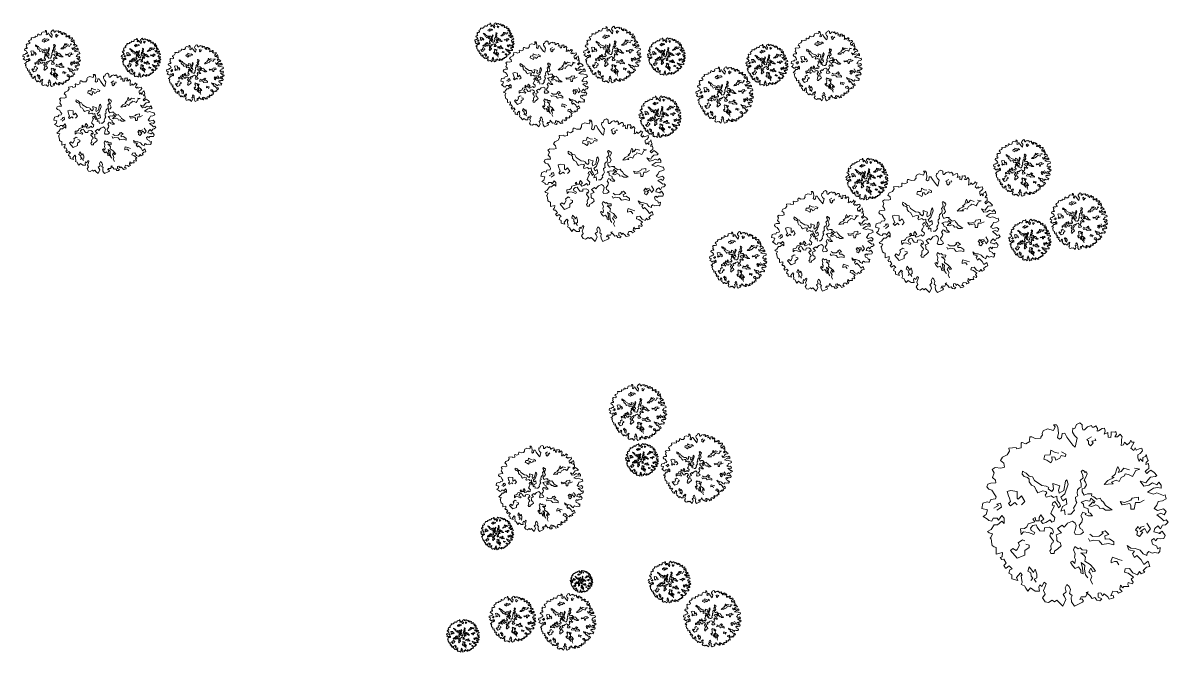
# Model space of a CAD drawing. Header units: metres. Extents: x -48 to 2360, y -1392 to 453.
# Drawn here: x 1283.3 to 1357.4, y 297.6 to 338.3 of the extents above; entities that cross this region are included whole.
import ezdxf

# ---------------------------------------------------------------- set-up
doc = ezdxf.new("R2010")
doc.units = ezdxf.units.M
doc.layers.add('ESTRUC', color=9, linetype='Continuous', lineweight=18)
doc.layers.add('Vegetación-h', color=7, linetype='Continuous', lineweight=5, true_color=0x5f7f00, transparency=0.5)
doc.layers.get('ESTRUC').off()

# ---------------------------------------------------------------- blocks, each defined once
blk = doc.blocks.new('arb29')
at = {"layer": 'Vegetación-h', "linetype": 'Continuous'}
for points in [[(0.195, 1.728), (0.227, 1.806), (0.293, 1.838), (0.346, 1.8), (0.346, 1.755), (0.359, 1.702), (0.392, 1.702), (0.45, 1.76), (0.528, 1.787), (0.541, 1.755), (0.573, 1.755), (0.613, 1.779), (0.652, 1.728), (0.645, 1.675), (0.671, 1.683), (0.743, 1.728), (0.788, 1.734), (0.801, 1.675), (0.783, 1.611), (0.854, 1.649), (0.86, 1.552), (0.913, 1.545), (0.926, 1.611), (0.926, 1.662), (0.998, 1.656), (1.017, 1.67), (1.03, 1.611), (0.998, 1.558), (1.049, 1.558), (1.102, 1.611), (1.141, 1.558), (1.128, 1.505), (1.128, 1.454), (1.121, 1.388), (1.168, 1.401), (1.192, 1.454), (1.24, 1.401), (1.298, 1.447), (1.317, 1.492), (1.336, 1.454), (1.381, 1.454), (1.349, 1.396), (1.317, 1.337), (1.376, 1.29), (1.402, 1.343), (1.421, 1.297), (1.48, 1.324), (1.538, 1.337), (1.551, 1.278), (1.506, 1.225), (1.453, 1.199), (1.453, 1.14), (1.48, 1.069), (1.506, 1.122), (1.559, 1.069), (1.559, 1.148), (1.61, 1.167), (1.623, 1.207), (1.644, 1.135), (1.663, 1.088), (1.623, 1.05), (1.617, 1.01), (1.668, 1.029), (1.676, 0.965), (1.676, 0.925), (1.636, 0.899), (1.604, 0.866), (1.636, 0.827), (1.676, 0.866), (1.716, 0.893), (1.78, 0.848), (1.838, 0.789), (1.812, 0.768), (1.708, 0.755), (1.655, 0.696), (1.617, 0.638), (1.506, 0.677), (1.578, 0.574), (1.676, 0.592), (1.748, 0.638), (1.833, 0.6), (1.878, 0.651), (1.923, 0.592), (1.923, 0.534), (1.846, 0.547), (1.767, 0.534), (1.65, 0.456), (1.767, 0.417), (1.833, 0.443), (1.969, 0.39), (2.001, 0.398), (2.022, 0.318), (1.95, 0.281), (1.865, 0.267), (1.838, 0.196), (1.78, 0.129), (1.846, 0.09), (1.969, 0.124), (2.022, 0.065), (1.982, -0.001), (1.918, 0.031), (1.833, -0.001)], [(1.833, -0.001), (1.929, -0.073), (1.976, -0.118), (2.022, -0.099), (2.061, -0.145), (2.008, -0.196), (1.95, -0.203), (1.91, -0.281), (1.857, -0.222), (1.793, -0.275), (1.774, -0.339), (1.91, -0.373), (1.878, -0.373), (1.942, -0.326), (2.001, -0.411), (1.976, -0.47), (1.905, -0.477), (1.846, -0.47), (1.812, -0.517), (1.78, -0.47), (1.727, -0.504), (1.748, -0.587), (1.833, -0.626), (1.852, -0.679), (1.905, -0.653), (1.897, -0.73), (1.865, -0.764), (1.799, -0.751), (1.74, -0.764), (1.676, -0.73), (1.644, -0.764), (1.636, -0.815), (1.565, -0.778), (1.5, -0.706), (1.402, -0.672), (1.317, -0.666), (1.245, -0.613), (1.277, -0.698), (1.389, -0.725), (1.349, -0.778), (1.389, -0.855), (1.434, -0.81), (1.525, -0.9), (1.578, -0.991), (1.663, -0.927), (1.695, -1.031), (1.631, -1.044), (1.565, -1.11), (1.597, -1.148), (1.525, -1.182), (1.487, -1.135), (1.447, -1.201), (1.357, -1.161), (1.291, -1.071), (1.206, -1.076), (1.192, -1.148), (1.264, -1.169), (1.37, -1.246), (1.323, -1.286), (1.362, -1.345), (1.349, -1.377), (1.264, -1.35), (1.259, -1.39), (1.277, -1.435), (1.232, -1.435), (1.179, -1.435), (1.155, -1.462), (1.109, -1.403), (1.096, -1.488), (1.141, -1.533), (1.07, -1.566), (1.043, -1.533), (0.958, -1.526), (0.919, -1.619), (0.966, -1.611), (0.977, -1.658), (0.881, -1.683), (0.854, -1.637), (0.783, -1.579), (0.75, -1.619), (0.716, -1.56), (0.665, -1.566), (0.665, -1.645), (0.737, -1.677), (0.698, -1.717), (0.639, -1.709), (0.599, -1.651), (0.541, -1.67), (0.495, -1.611), (0.424, -1.552), (0.463, -1.539), (0.41, -1.637), (0.32, -1.637), (0.293, -1.69), (0.339, -1.677), (0.371, -1.722), (0.352, -1.749), (0.189, -1.826), (0.131, -1.741), (0.123, -1.651), (0.144, -1.611), (0.091, -1.573), (0.11, -1.494), (0.085, -1.43), (0.038, -1.39), (0.006, -1.462), (0.025, -1.539), (-0.039, -1.592), (-0.013, -1.632), (0.014, -1.69), (-0.047, -1.826), (-0.111, -1.762), (-0.164, -1.704), (-0.209, -1.741), (-0.255, -1.704), (-0.332, -1.755), (-0.398, -1.736), (-0.451, -1.658), (-0.398, -1.586), (-0.43, -1.515), (-0.398, -1.435), (-0.379, -1.377), (-0.417, -1.345), (-0.462, -1.435), (-0.502, -1.396), (-0.523, -1.443), (-0.51, -1.526), (-0.6, -1.526), (-0.691, -1.462), (-0.744, -1.526), (-0.783, -1.467), (-0.808, -1.416), (-0.874, -1.39), (-0.855, -1.35), (-0.867, -1.265), (-0.874, -1.22), (-0.855, -1.201), (-0.893, -1.156), (-0.972, -1.254), (-0.946, -1.312), (-1.063, -1.278), (-1.063, -1.201), (-1.122, -1.169), (-1.103, -1.097), (-1.057, -1.076), (-1.116, -1.018), (-1.18, -1.063), (-1.188, -1.063), (-1.225, -1.012), (-1.174, -0.967), (-1.225, -0.887), (-1.265, -0.895), (-1.297, -0.855), (-1.259, -0.836), (-1.252, -0.751), (-1.377, -0.783), (-1.377, -0.719), (-1.377, -0.653), (-1.414, -0.64), (-1.454, -0.613), (-1.462, -0.581), (-1.48, -0.477), (-1.499, -0.464), (-1.486, -0.451), (-1.448, -0.379), (-1.52, -0.36), (-1.552, -0.334), (-1.48, -0.294), (-1.414, -0.196), (-1.35, -0.196), (-1.265, -0.124), (-1.22, -0.171), (-1.22, -0.065), (-1.265, -0.014), (-1.331, -0.105), (-1.356, -0.065), (-1.435, -0.065), (-1.462, -0.124), (-1.526, -0.112), (-1.552, -0.086), (-1.637, -0.033), (-1.579, 0.007), (-1.552, 0.103), (-1.664, 0.129), (-1.643, 0.233), (-1.558, 0.26), (-1.513, 0.247), (-1.486, 0.305), (-1.39, 0.318), (-1.377, 0.364), (-1.403, 0.403), (-1.462, 0.494), (-1.526, 0.515), (-1.565, 0.56), (-1.545, 0.613), (-1.486, 0.632), (-1.382, 0.638), (-1.39, 0.691), (-1.448, 0.749), (-1.414, 0.84), (-1.454, 0.906), (-1.395, 0.946), (-1.284, 0.933), (-1.212, 0.957), (-1.225, 1.037), (-1.292, 1.088), (-1.252, 1.154), (-1.154, 1.199), (-1.108, 1.271), (-1.122, 1.337), (-0.978, 1.35), (-0.972, 1.324), (-0.874, 1.343), (-0.874, 1.382), (-0.88, 1.433), (-0.861, 1.447), (-0.855, 1.447), (-0.783, 1.422), (-0.704, 1.467), (-0.712, 1.492), (-0.704, 1.558), (-0.664, 1.558), (-0.6, 1.526), (-0.483, 1.532), (-0.483, 1.552), (-0.451, 1.598), (-0.457, 1.63), (-0.438, 1.683), (-0.353, 1.721), (-0.228, 1.688), (-0.196, 1.76), (-0.228, 1.8), (-0.17, 1.8), (-0.143, 1.755), (-0.13, 1.636), (-0.151, 1.545), (-0.111, 1.513), (-0.071, 1.539), (-0.058, 1.63), (-0.007, 1.636), (0.038, 1.552), (0.157, 1.396), (0.203, 1.356), (0.24, 1.532), (0.189, 1.585), (0.15, 1.656), (0.157, 1.734), (0.195, 1.728)], [(0.528, 1.559), (0.437, 1.507), (0.469, 1.475), (0.469, 1.422), (0.508, 1.382), (0.561, 1.435), (0.535, 1.475), (0.619, 1.487), (0.6, 1.52)], [(-0.124, 1.233), (-0.195, 1.246), (-0.286, 1.291), (-0.3, 1.2), (-0.404, 1.194), (-0.424, 1.115), (-0.365, 1.096), (-0.281, 1.044), (-0.254, 1.089), (-0.261, 1.161), (-0.202, 1.155), (-0.182, 1.096), (-0.104, 1.135), (-0.078, 1.187), (0.007, 1.167), (0.013, 1.214), (-0.072, 1.259)], [(1.291, 0.901), (1.174, 0.933), (1.122, 0.867), (1.063, 0.848), (1.089, 0.894), (1.057, 0.965), (1.037, 0.919), (1.004, 0.815), (0.939, 0.756), (0.985, 0.75), (0.855, 0.685), (0.782, 0.606), (0.861, 0.613), (0.966, 0.62), (0.932, 0.652), (1.024, 0.692), (1.082, 0.665), (1.122, 0.75), (1.187, 0.783), (1.206, 0.822), (1.272, 0.808), (1.35, 0.769), (1.376, 0.815), (1.415, 0.887), (1.494, 0.913), (1.39, 0.933)], [(0.059, 0.013), (0.118, 0.013), (0.189, 0.091), (0.17, 0.137), (0.202, 0.189), (0.235, 0.248), (0.215, 0.28), (0.209, 0.352), (0.254, 0.384), (0.241, 0.436), (0.248, 0.502), (0.287, 0.541), (0.32, 0.554), (0.326, 0.626), (0.306, 0.685), (0.365, 0.744), (0.352, 0.815), (0.326, 0.861), (0.352, 0.894), (0.372, 0.887), (0.404, 0.848), (0.424, 0.867), (0.444, 0.822), (0.424, 0.769), (0.385, 0.697), (0.411, 0.652), (0.431, 0.6), (0.392, 0.535), (0.34, 0.522), (0.34, 0.463), (0.385, 0.391), (0.451, 0.418), (0.535, 0.418), (0.528, 0.384), (0.574, 0.359), (0.633, 0.313), (0.705, 0.332), (0.73, 0.286), (0.769, 0.254), (0.809, 0.189), (0.946, 0.104), (0.9, 0.091), (0.809, 0.091), (0.757, 0.137), (0.698, 0.13), (0.672, 0.175), (0.619, 0.202), (0.535, 0.17), (0.476, 0.182), (0.515, 0.215), (0.555, 0.261), (0.58, 0.234), (0.594, 0.268), (0.515, 0.332), (0.496, 0.274), (0.417, 0.286), (0.32, 0.254), (0.372, 0.215), (0.378, 0.157), (0.463, 0.118), (0.469, 0.046), (0.503, 0.032), (0.548, -0.02), (0.463, -0.02), (0.404, 0.007), (0.424, 0.026), (0.359, 0.052), (0.313, -0.02), (0.352, -0.079), (0.333, -0.144), (0.281, -0.209), (0.3, -0.274), (0.34, -0.294), (0.372, -0.346), (0.313, -0.385), (0.209, -0.392), (0.183, -0.346), (0.202, -0.306), (0.222, -0.215), (0.202, -0.163), (0.15, -0.124), (0.052, -0.163), (0.027, -0.19), (-0.02, -0.249), (-0.059, -0.209), (-0.15, -0.274), (-0.118, -0.313), (-0.072, -0.359), (-0.176, -0.399), (-0.163, -0.451), (-0.163, -0.515), (-0.137, -0.542), (-0.098, -0.555), (-0.078, -0.62), (-0.143, -0.678), (-0.209, -0.724), (-0.215, -0.771), (-0.286, -0.771), (-0.306, -0.718), (-0.274, -0.685), (-0.281, -0.62), (-0.267, -0.567), (-0.241, -0.562), (-0.229, -0.522), (-0.261, -0.476), (-0.306, -0.418), (-0.286, -0.353), (-0.248, -0.385), (-0.229, -0.346), (-0.248, -0.288), (-0.313, -0.249), (-0.411, -0.261), (-0.417, -0.326), (-0.502, -0.32), (-0.554, -0.249), (-0.58, -0.202), (-0.646, -0.215), (-0.691, -0.268), (-0.678, -0.313), (-0.606, -0.353), (-0.626, -0.392), (-0.73, -0.353), (-0.828, -0.34), (-0.88, -0.392), (-0.887, -0.281), (-0.808, -0.274), (-0.763, -0.242), (-0.737, -0.177), (-0.606, -0.138), (-0.646, -0.079), (-0.599, -0.052), (-0.587, -0.118), (-0.515, -0.118), (-0.515, -0.052), (-0.483, 0), (-0.424, -0.085), (-0.483, -0.124), (-0.443, -0.17), (-0.385, -0.15), (-0.3, -0.098), (-0.261, -0.144), (-0.215, -0.124), (-0.209, -0.085), (-0.202, -0.052), (-0.286, 0.026), (-0.261, 0.078), (-0.209, 0.182), (-0.254, 0.195), (-0.241, 0.241), (-0.202, 0.268), (-0.156, 0.202), (-0.13, 0.143), (-0.091, 0.182), (-0.111, 0.234), (-0.156, 0.286), (-0.163, 0.372), (-0.229, 0.345), (-0.274, 0.384), (-0.378, 0.352), (-0.397, 0.391), (-0.365, 0.443), (-0.385, 0.47), (-0.443, 0.483), (-0.542, 0.443), (-0.58, 0.495), (-0.613, 0.567), (-0.672, 0.593), (-0.717, 0.658), (-0.717, 0.717), (-0.75, 0.75), (-0.815, 0.769), (-0.855, 0.815), (-0.848, 0.874), (-0.776, 0.835), (-0.717, 0.776), (-0.652, 0.763), (-0.613, 0.685), (-0.463, 0.587), (-0.378, 0.574), (-0.326, 0.547), (-0.339, 0.522), (-0.261, 0.47), (-0.229, 0.515), (-0.241, 0.626), (-0.104, 0.581), (-0.13, 0.495), (-0.118, 0.436), (-0.026, 0.489), (0.007, 0.672), (0.039, 0.704), (0.065, 0.613), (-0.007, 0.424), (-0.084, 0.352), (-0.046, 0.28), (0.02, 0.326), (0.039, 0.215), (-0.052, 0.17), (-0.084, 0.071), (-0.013, 0.104), (-0.007, 0.039), (0, 0)], [(-0.87, 0.204), (-0.804, 0.27), (-0.87, 0.379), (-0.935, 0.314), (-0.956, 0.336), (-0.956, 0.467), (-1.089, 0.488), (-1.154, 0.467), (-1.132, 0.379), (-1.11, 0.336), (-1.089, 0.27), (-1.132, 0.226), (-1.089, 0.183), (-1.001, 0.248), (-0.956, 0.204)], [(-1.422, 0.137), (-1.331, 0.189), (-1.363, 0.215), (-1.291, 0.234), (-1.272, 0.157), (-1.363, 0.091)], [(1.472, 0.291), (1.472, 0.357), (1.341, 0.336), (1.319, 0.291), (1.188, 0.248), (1.1, 0.27), (1.144, 0.204), (1.297, 0.226), (1.319, 0.183), (1.319, 0.117), (1.384, 0.117), (1.407, 0.248), (1.494, 0.248), (1.582, 0.291)], [(1.585, -0.229), (1.513, -0.249), (1.487, -0.288), (1.461, -0.235), (1.408, -0.301), (1.447, -0.333), (1.435, -0.399), (1.487, -0.431), (1.553, -0.346), (1.501, -0.333), (1.598, -0.274), (1.644, -0.365), (1.709, -0.281), (1.637, -0.163)], [(0.496, -0.385), (0.555, -0.431), (0.685, -0.424), (0.764, -0.365), (0.737, -0.34), (0.802, -0.32), (0.874, -0.392), (0.796, -0.418), (0.802, -0.483), (0.887, -0.476), (0.978, -0.542), (0.978, -0.601), (0.868, -0.574), (0.744, -0.594), (0.685, -0.522), (0.567, -0.503), (0.496, -0.529), (0.469, -0.47)], [(-0.804, -0.519), (-0.848, -0.496), (-0.935, -0.562), (-0.913, -0.605), (-0.956, -0.693), (-0.979, -0.715), (-1.044, -0.671), (-1.089, -0.715), (-0.956, -0.869), (-0.804, -0.803), (-0.804, -0.715), (-0.717, -0.65), (-0.717, -0.605), (-0.782, -0.584)], [(0.548, -1.384), (0.508, -1.298), (0.535, -1.234), (0.503, -1.168), (0.476, -1.136), (0.515, -1.064), (0.555, -1.136), (0.607, -1.123), (0.567, -1.064), (0.503, -0.992), (0.398, -0.927), (0.411, -0.848), (0.378, -0.809), (0.313, -0.757), (0.431, -0.764), (0.437, -0.705), (0.34, -0.698), (0.3, -0.66), (0.261, -0.678), (0.195, -0.633), (0.17, -0.698), (0.202, -0.776), (0.189, -0.855), (0.209, -0.894), (0.195, -0.973), (0.15, -0.927), (0.111, -0.946), (0.15, -1.012), (0.202, -1.07), (0.267, -1.037), (0.313, -1.109), (0.313, -1.161), (0.365, -1.181), (0.352, -1.064), (0.326, -0.953), (0.398, -1.012), (0.392, -1.089), (0.411, -1.2), (0.456, -1.259)], [(1.144, -0.912), (1.078, -0.89), (0.947, -0.846), (0.926, -0.912), (0.926, -0.956), (0.991, -0.934), (1.034, -0.934), (1.078, -1)], [(-0.685, -1.311), (-0.646, -1.266), (-0.678, -1.227), (-0.685, -1.161), (-0.744, -1.129), (-0.717, -1.037), (-0.665, -1.103), (-0.633, -1.155), (-0.599, -1.089), (-0.567, -1.188), (-0.567, -1.259), (-0.619, -1.286), (-0.574, -1.345)]]:
    blk.add_lwpolyline(points, dxfattribs=at)

msp = doc.modelspace()

# ---------------------------------------------------------------- block references
at = {"layer": 'ESTRUC', "transparency": 33554687}
for p, xscale, yscale, zscale in [((1313.651, 337.042), 0.6862863489205753, 0.6862863489205753, 0.6862863489205753), ((1290.775, 336.041), 0.6905351496629697, 0.6905351496629697, 0.6905351496629697), ((1324.783, 336.124), 0.6636016678353907, 0.6636016678353907, 0.6636016678353907), ((1335.039, 335.522), 1.234941502034135, 1.234941502034135, 1.234941502034135), ((1316.729, 334.341), 1.51900151276256, 1.51900151276256, 1.51900151276256), ((1331.274, 335.58), 0.7358080969932256, 0.7358080969932256, 0.7358080969932256), ((1288.214, 331.786), 1.770870424509718, 1.770870424509718, 1.770870424509718), ((1324.362, 332.228), 0.7358080969932256, 0.7358080969932256, 0.7358080969932256), ((1320.397, 328.111), 2.164549413702554, 2.164549413702554, 2.164549413702554), ((1337.751, 328.194), 0.7358080969932256, 0.7358080969932256, 0.7358080969932256), ((1342.045, 324.801), 2.164549413702554, 2.164549413702554, 2.164549413702554), ((1334.686, 324.183), 1.780749423520143, 1.780749423520143, 1.780749423520143), ((1348.29, 324.24), 0.7358080969932256, 0.7358080969932256, 0.7358080969932256), ((1350.711, 306.458), 3.236437427426558, 3.236437427426558, 3.236437427426558), ((1326.635, 309.454), 1.234941502034135, 1.234941502034135, 1.234941502034135), ((1316.423, 308.161), 1.51900151276256, 1.51900151276256, 1.51900151276256), ((1323.221, 310.022), 0.5770570380755836, 0.5770570380755836, 0.5770570380755836), ((1313.844, 305.255), 0.5770570380755836, 0.5770570380755836, 0.5770570380755836), ((1324.967, 302.101), 0.7358080969932256, 0.7358080969932256, 0.7358080969932256), ((1319.335, 302.142), 0.3911563667156207, 0.3911563667156207, 0.3911563667156207), ((1314.79, 299.703), 0.814098957798466, 0.814098957798466, 0.814098957798466), ((1311.634, 298.63), 0.5770570380755836, 0.5770570380755836, 0.5770570380755836)]:
    msp.add_blockref('arb29', p, dxfattribs=dict(at, xscale=xscale, yscale=yscale, zscale=zscale))
for p in [(1321.216, 336.249), (1284.93, 336.008), (1294.23, 335.046), (1328.488, 333.632), (1347.749, 328.911), (1351.407, 325.456), (1329.358, 322.956), (1322.877, 313.1), (1318.302, 299.531), (1327.68, 299.733)]:
    msp.add_blockref('arb29', p, dxfattribs=at)

doc.saveas('drawing.dxf')
